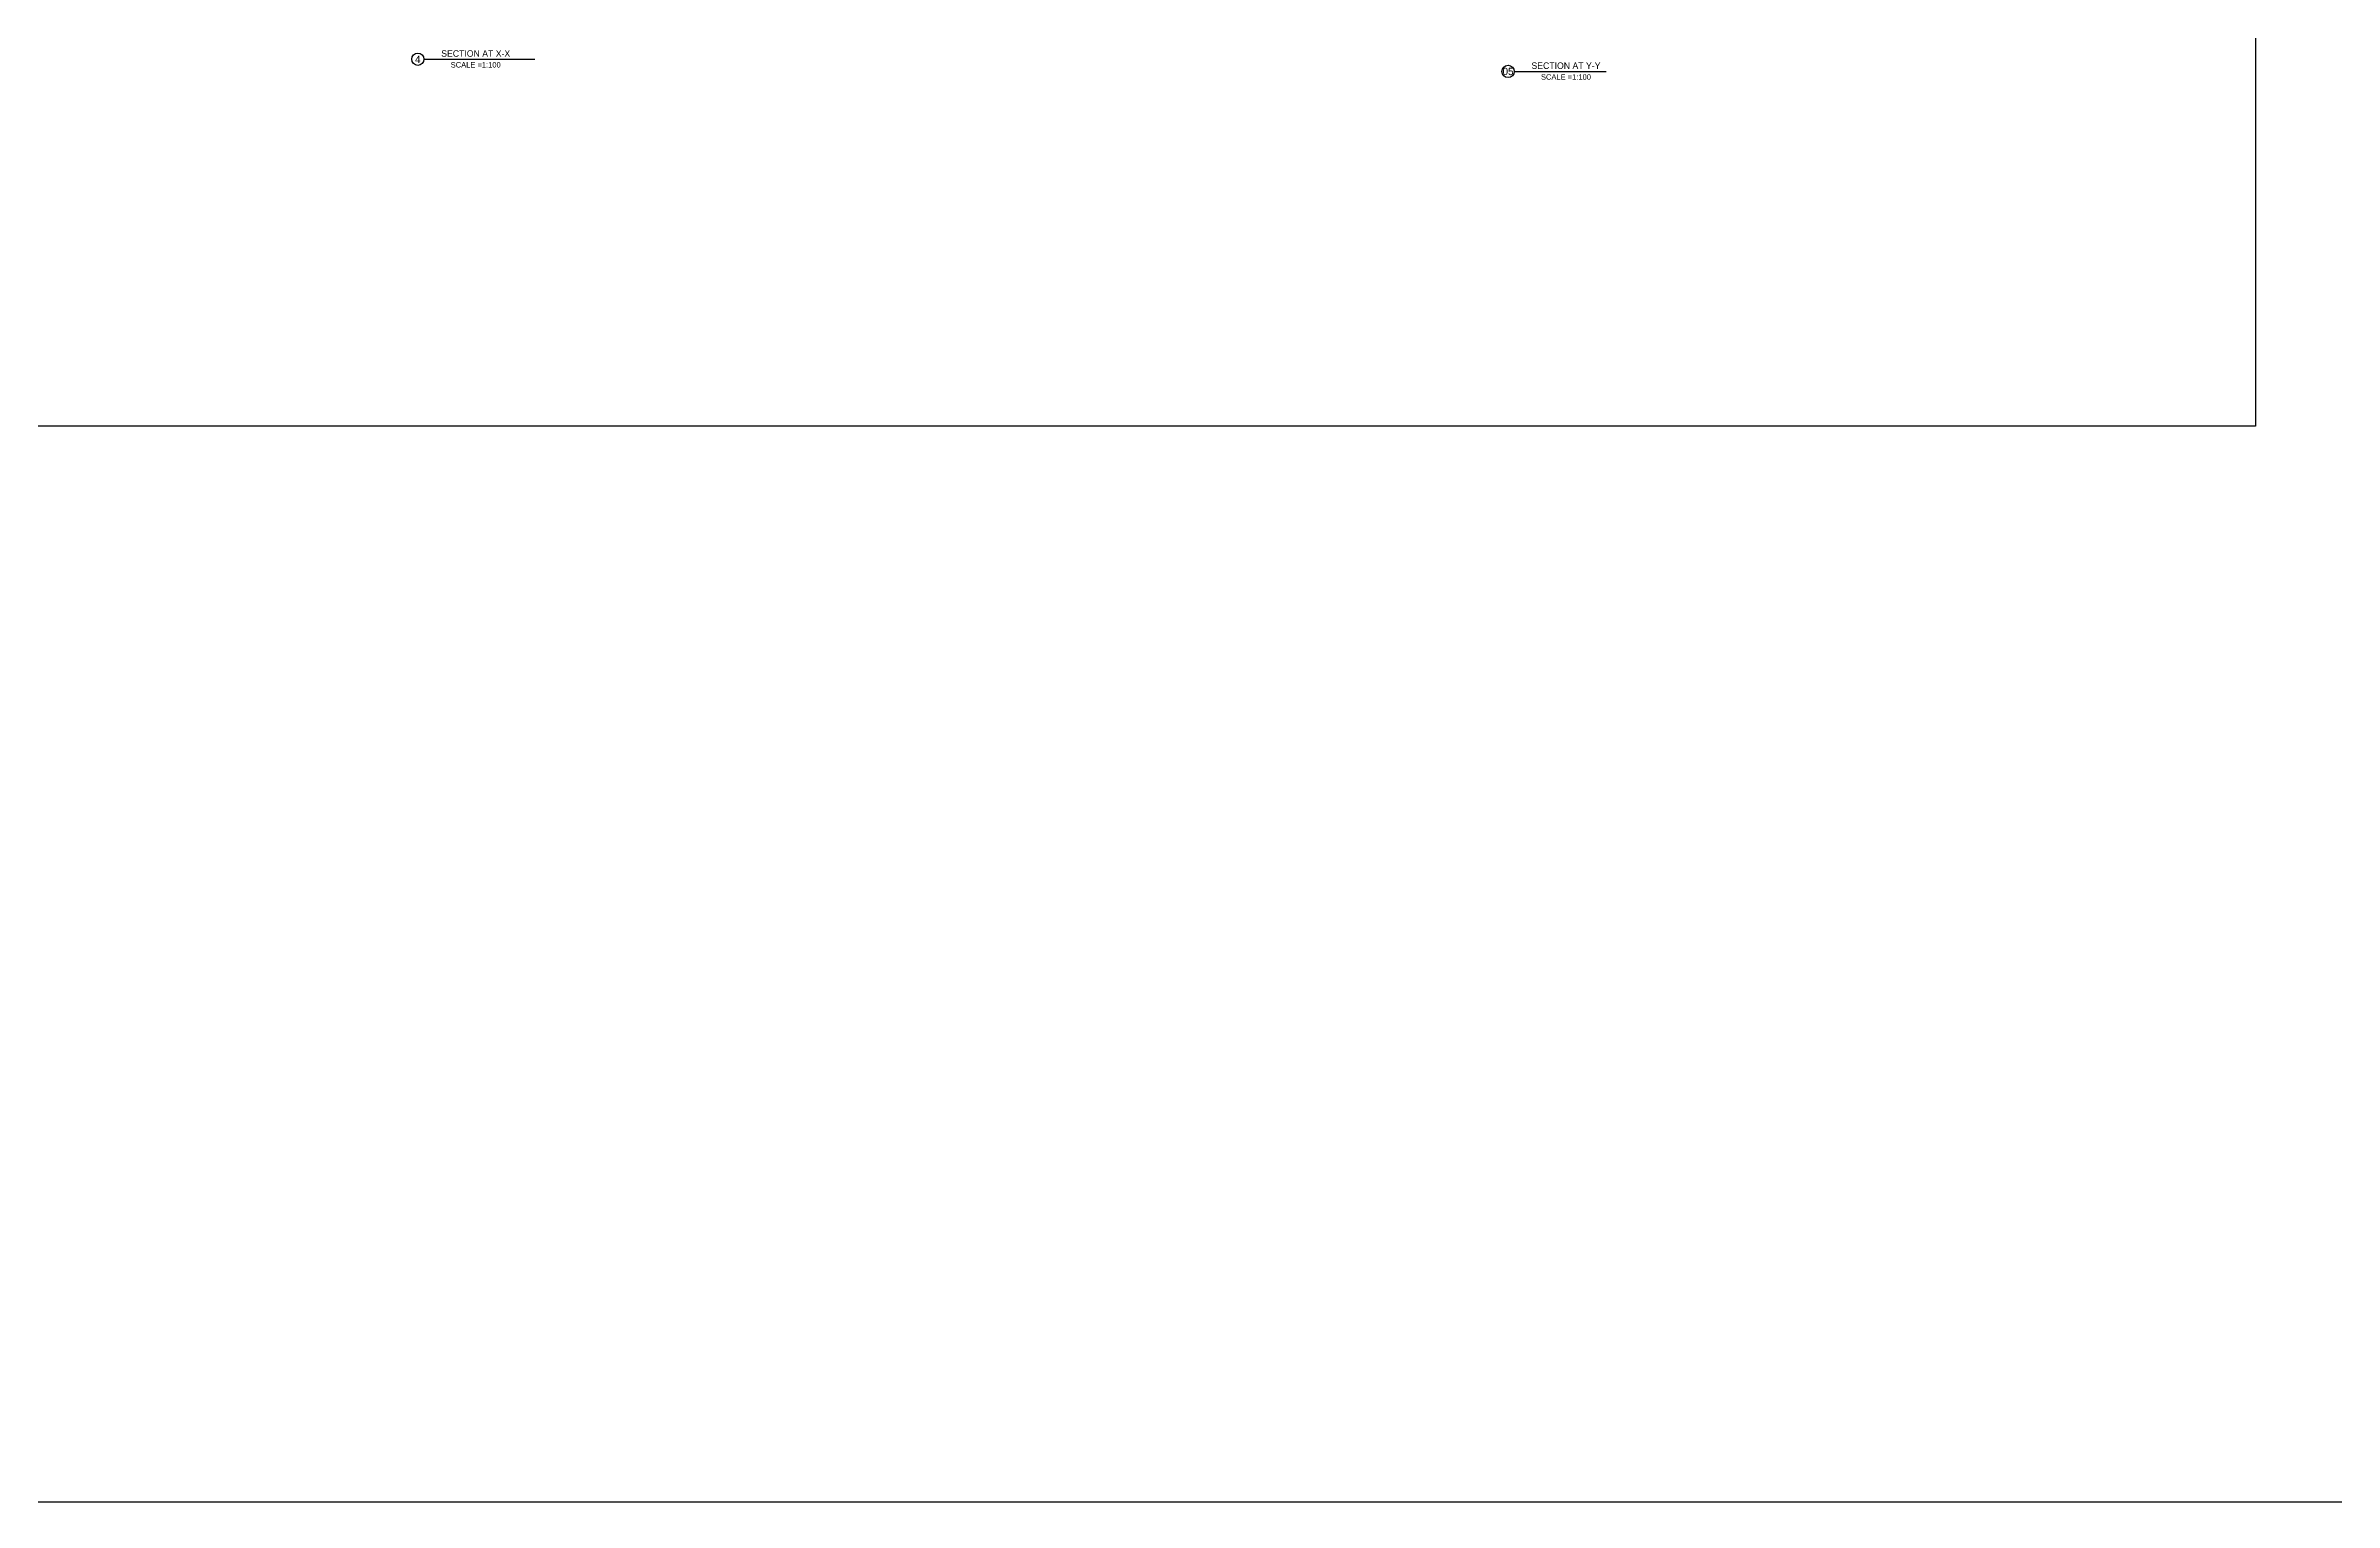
# Model space of a CAD drawing. Header units: millimetres. Extents: x 173236 to 801264, y -94969 to 615039.
# Drawn here: x 479830 to 588197, y -94969 to -26013 of the extents above; entities that cross this region are included whole.
import ezdxf
from ezdxf.enums import TextEntityAlignment as Align

# ---------------------------------------------------------------- set-up
doc = ezdxf.new("R2010")
doc.units = ezdxf.units.MM
doc.header["$MEASUREMENT"] = 0
doc.layers.add('00-Def-points', color=7, linetype='Continuous', plot=False)
doc.layers.add('VOX-A-ANNO-TEXT', color=30, linetype='Continuous')
doc.layers.add('VOX-A-ELEV-1-NEAR', color=130, linetype='Continuous')
doc.styles.add('2.5 mm Rotis Annotative (IM)', font='', dxfattribs={"height": 0.1})
doc.styles.add('3 mm Rotis Annotative (IM)', font='', dxfattribs={"height": 0.12})
doc.styles.add('3.5 mm Rotis Annotative (IM)', font='', dxfattribs={"height": 0.138})
doc.styles.get('2.5 mm Rotis Annotative (IM)').set_extended_font_data('Rotis Sans Serif')
doc.styles.get('3 mm Rotis Annotative (IM)').set_extended_font_data('Rotis Sans Serif')
doc.styles.get('3.5 mm Rotis Annotative (IM)').set_extended_font_data('Rotis Sans Serif')

# ---------------------------------------------------------------- blocks, each defined once
blk = doc.blocks.new('*U31')
at = {"layer": 'VOX-A-ANNO-TEXT'}
blk.add_line((-0.228, 0), (1.842, 0), dxfattribs=at)
blk.add_circle((-0.342, 0), 0.114, dxfattribs=at)
for tag, height, style, p in [('DRAWING_NUMBER', 0.137, '3.5 mm Rotis Annotative (IM)', (-0.342, 0)), ('DRAWING_NAME', 0.121, '3 mm Rotis Annotative (IM)', (0.738, 0.107)), ('DRAWING_SCALE', 0.102, '2.5 mm Rotis Annotative (IM)', (0.738, -0.103)), ('DRAWING_AREA', 0.102, '2.5 mm Rotis Annotative (IM)', (0.738, -0.257))]:
    blk.add_attdef(tag, text='', height=height, dxfattribs=dict(at, style=style)).set_placement(p, align=Align.MIDDLE_CENTER)
blk = doc.blocks.new('*U652')
at = {"layer": 'VOX-A-ANNO-TEXT'}
blk.add_line((-0.228, 0), (1.488, 0), dxfattribs=at)
blk.add_circle((-0.342, 0), 0.114, dxfattribs=at)
for tag, height, style, p in [('DRAWING_NUMBER', 0.137, '3.5 mm Rotis Annotative (IM)', (-0.342, 0)), ('DRAWING_NAME', 0.121, '3 mm Rotis Annotative (IM)', (0.738, 0.107)), ('DRAWING_SCALE', 0.102, '2.5 mm Rotis Annotative (IM)', (0.738, -0.103)), ('DRAWING_AREA', 0.102, '2.5 mm Rotis Annotative (IM)', (0.738, -0.257))]:
    blk.add_attdef(tag, text='', height=height, dxfattribs=dict(at, style=style)).set_placement(p, align=Align.MIDDLE_CENTER)

msp = doc.modelspace()

# ---------------------------------------------------------------- linework, layer by layer
at = {"layer": '00-Def-points'}
msp.add_lwpolyline([(173236.4, 420616.8), (801263.8, 420616.8), (801263.8, -94969.2), (173236.4, -94969.2)], close=True, dxfattribs=at)
at = {"layer": 'VOX-A-ELEV-1-NEAR'}
msp.add_lwpolyline([(261669.8, 37627.6), (584472.8, 37627.6), (584472.8, -44023.9), (261669.8, -44023.9)], close=True, dxfattribs=at)

# ---------------------------------------------------------------- block references
at = {"layer": 'VOX-A-ANNO-TEXT'}
ref = msp.add_blockref('*U31', (498315.7, -26652.4), dxfattribs=dict(at, xscale=2540, yscale=2540, zscale=2540))
ref.add_attrib('DRAWING_SCALE', 'SCALE =1:100', dxfattribs={"height": 257.969, "style": '2.5 mm Rotis Annotative (IM)'}).set_placement((500189.6, -26914.4), align=Align.MIDDLE_CENTER)
ref.add_attrib('DRAWING_NAME', 'SECTION AT X-X', dxfattribs={"height": 307.578, "style": '3 mm Rotis Annotative (IM)'}).set_placement((500189.6, -26379.6), align=Align.MIDDLE_CENTER)
ref.add_attrib('DRAWING_NUMBER', '4', dxfattribs={"height": 347.3, "style": '3.5 mm Rotis Annotative (IM)'}).set_placement((497448.1, -26652.4), align=Align.MIDDLE_CENTER)
ref = msp.add_blockref('*U652', (549942.4, -27227.1), dxfattribs=dict(at, xscale=2540, yscale=2540, zscale=2540))
ref.add_attrib('DRAWING_SCALE', 'SCALE =1:100', dxfattribs={"height": 257.969, "style": '2.5 mm Rotis Annotative (IM)'}).set_placement((551816.3, -27489), align=Align.MIDDLE_CENTER)
ref.add_attrib('DRAWING_NAME', 'SECTION AT Y-Y', dxfattribs={"height": 307.578, "style": '3 mm Rotis Annotative (IM)'}).set_placement((551816.3, -26954.2), align=Align.MIDDLE_CENTER)
ref.add_attrib('DRAWING_NUMBER', '05', dxfattribs={"height": 347.27, "style": '3.5 mm Rotis Annotative (IM)'}).set_placement((549074.8, -27227.1), align=Align.MIDDLE_CENTER)

doc.saveas('drawing.dxf')
